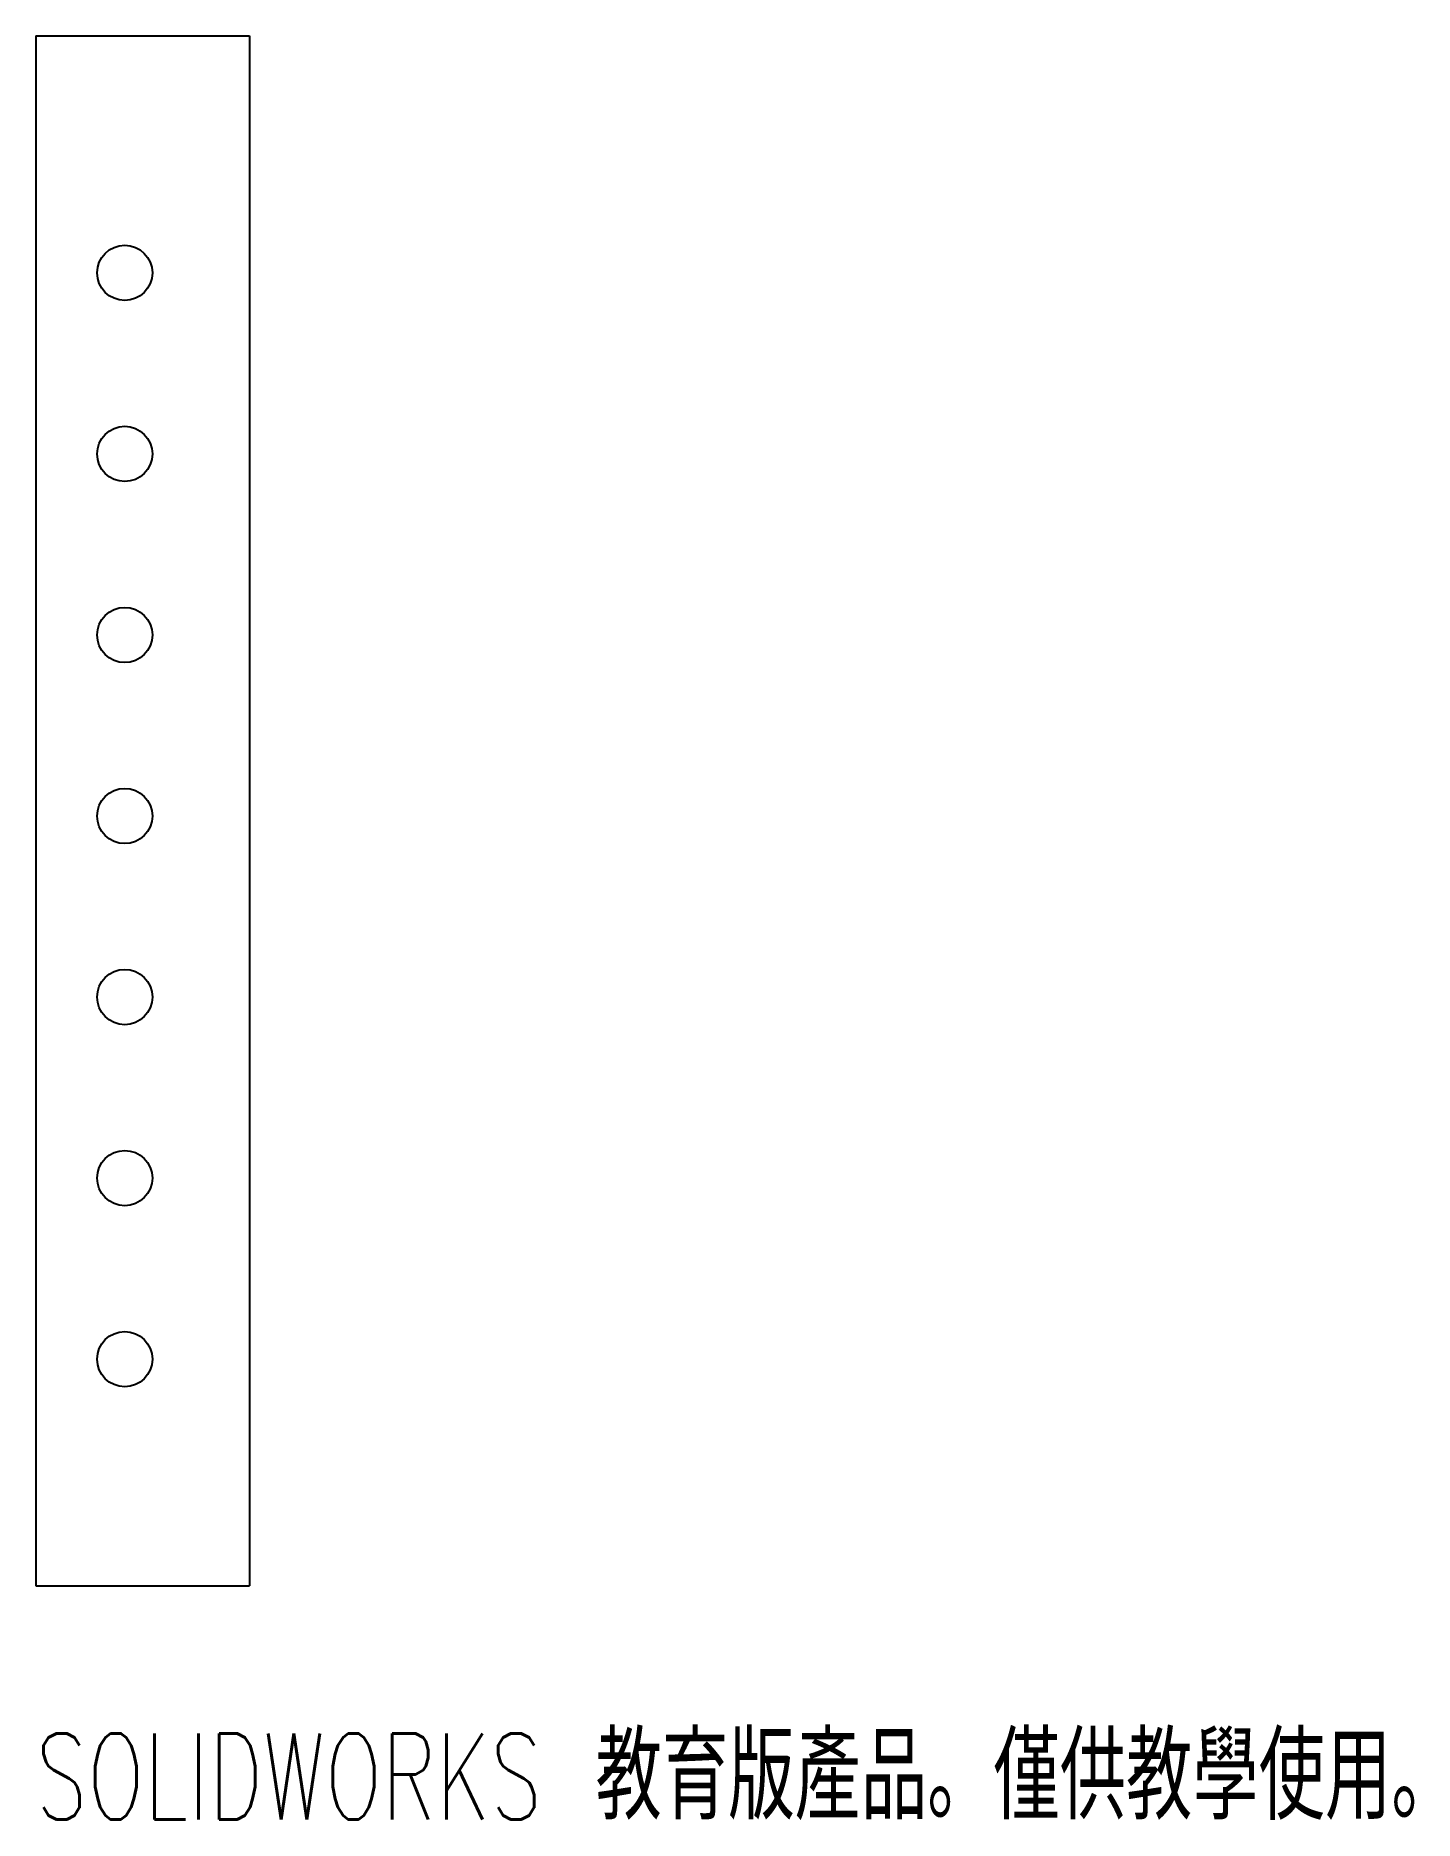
# Paper-space layout '_左視' of a CAD drawing. Header units: millimetres. Extents: x -6 to 71, y -13 to 87.
import ezdxf

# ---------------------------------------------------------------- set-up
doc = ezdxf.new("R2010")
doc.units = ezdxf.units.MM
doc.styles.add('SLDTEXTSTYLE0', font='TXT', dxfattribs={"width": 0.7, "bigfont": 'bigfont'})

psp = doc.layouts.new('_左視')

# ---------------------------------------------------------------- linework, layer by layer
at = {"color": 7, "linetype": 'Continuous', "lineweight": 25}
for p, q in [((-6, 87), (6, 87)), ((-6, 87), (-6, 0)), ((6, 87), (6, 0)), ((-6, 0), (6, 0))]:
    psp.add_line(p, q, dxfattribs=at)
for centre in [(-1, 73.69), (-1, 63.53), (-1, 53.37), (-1, 43.21), (-1, 33.05), (-1, 22.89), (-1, 12.73)]:
    psp.add_circle(centre, 1.55, dxfattribs=at)

# ---------------------------------------------------------------- texts
at = {"color": 7, "linetype": 'Continuous', "insert": (-6, -8.27), "char_height": 4.8336, "attachment_point": 1, "style": 'SLDTEXTSTYLE0'}
psp.add_mtext('SOLIDWORKS 教育版產品。僅供教學使用。', dxfattribs=at)

doc.saveas('drawing.dxf')
